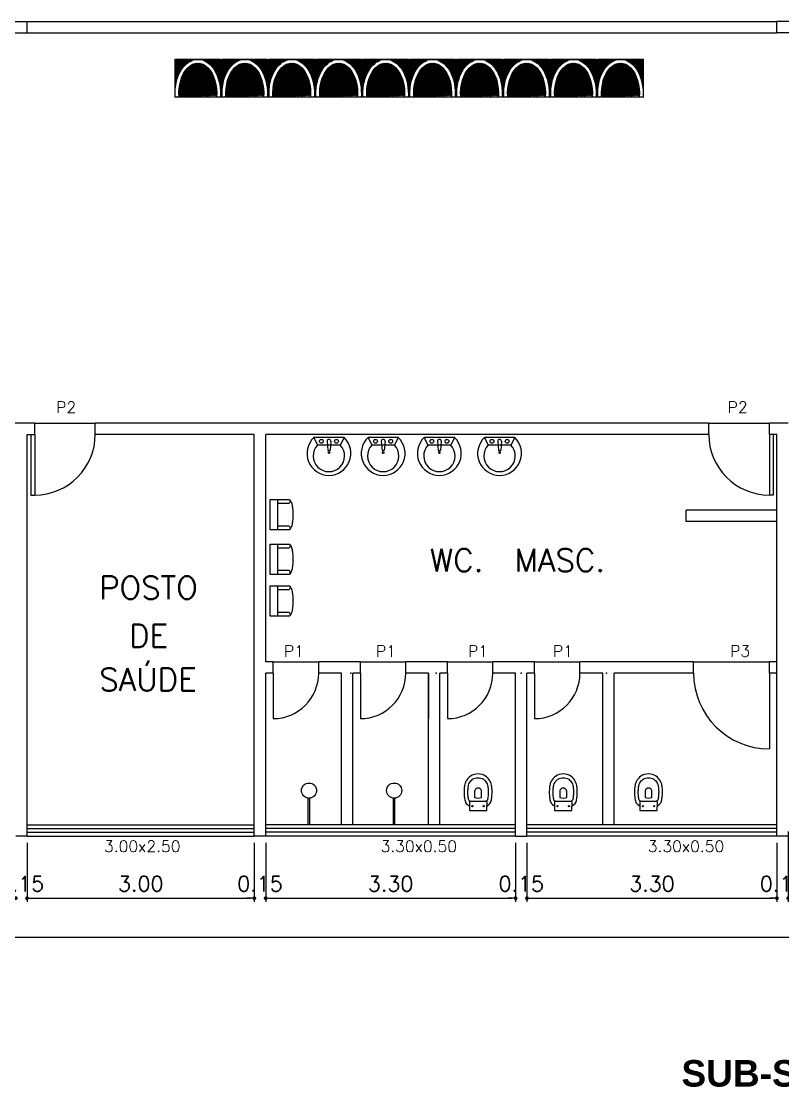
# Model space of a CAD drawing. Extents: x -151 to -2, y -18 to 162.
# Drawn here: x -106.09 to -96.04, y 94.9 to 109.04 of the extents above; entities that cross this region are included whole.
import ezdxf

# ---------------------------------------------------------------- set-up
doc = ezdxf.new("R2010")
doc.units = 0
doc.header["$MEASUREMENT"] = 0
doc.layers.get('0').update_dxf_attribs({"linetype": 'CONTINUOUS'})
doc.layers.get('DEFPOINTS').update_dxf_attribs({"linetype": 'CONTINUOUS'})
for name, color, linetype in [('ACESSÓRIO', 2, 'CONTINUOUS'), ('ALVENARIA', 7, 'CONTINUOUS'), ('ALVENARIA1', 44, 'CONTINUOUS'), ('COTA', 1, 'CONTINUOUS'), ('HATCH', 30, 'CONTINUOUS'), ('JAPOR', 142, 'CONTINUOUS'), ('TEXTO2', 40, 'CONTINUOUS'), ('TEXTO4', 4, 'CONTINUOUS'), ('TEXTO5', 5, 'CONTINUOUS')]:
    doc.layers.add(name, color=color, linetype=linetype)
doc.styles.add('SANSSERIFBOLD', font='sasb____.pfb')
doc.styles.add('SIMPLEX', font='SIMPLEX.SHX')
doc.styles.get("Standard").update_dxf_attribs({"font": 'TXT.shx', "height": 0.2})
doc.dimstyles.new('DIM100', dxfattribs={"dimtxt": 0.18, "dimasz": 0.05, "dimexe": 0.05, "dimexo": 0.09, "dimgap": 0.09, "dimtad": 1, "dimzin": 0, "dimdsep": 46, "dimtxsty": 'Standard', "dimblk": 'DOT', "dimblk1": 'DOT', "dimblk2": 'DOT', "dimsah": 1, "dimcen": 0.09, "dimadec": 0, "dimazin": 0, "dimtfac": 1, "dimtix": 1, "dimtofl": 0, "dimtmove": 2, "dimatfit": 3, "dimldrblk": 'DOT', "dimfxl": 1, "dimtolj": 1, "dimtzin": 0, "dimarcsym": 0})

# ---------------------------------------------------------------- blocks, each defined once
blk = doc.blocks.new('MIC2')
at = {"layer": 'ACESSÓRIO'}
for p, q in [((-0.2, 0.25), (-0.2, 0)), ((-0.15, 0.25), (-0.15, 0.1)), ((0.15, 0.1), (0.15, 0.25)), ((0.2, 0), (0.2, 0.25)), ((-0.2, 0.1), (0.2, 0.1)), ((-0.2, 0), (0.2, 0))]:
    blk.add_line(p, q, dxfattribs=at)
blk.add_lwpolyline([(0.2, 0.25, 0.26275), (0.192, 0.264, 0.074651), (0.141, 0.285, 0.035463), (0.082, 0.296, 0.025802), (0, 0.3, 0.025802), (-0.082, 0.296, 0.035463), (-0.141, 0.285, 0.074651), (-0.192, 0.264, 0.26275), (-0.2, 0.25, 0.26275)], format="xyb", dxfattribs=at)
for centre in [(-0.175, 0.237), (0.175, 0.237)]:
    blk.add_arc(centre, 0.0283, 28.0725, 151.9275, dxfattribs=at)
blk = doc.blocks.new('LAVAT01')
at = {"layer": 'ACESSÓRIO'}
for p, q in [((-0.025, 0.05), (-0.015, 0.17)), ((0.015, 0.17), (-0.015, 0.17)), ((0.025, 0.05), (0.015, 0.17)), ((-0.2, 0), (-0.15, 0.1)), ((-0.2, 0), (0.2, 0)), ((-0.15, 0.1), (0.15, 0.1)), ((0.2, 0), (0.15, 0.1))]:
    blk.add_line(p, q, dxfattribs=at)
for centre, radius in [((0, 0.2), 0.01), ((-0.1, 0.05), 0.025), ((0.1, 0.05), 0.025)]:
    blk.add_circle(centre, radius, dxfattribs=at)
for centre, radius, start, end in [((0, 0.21), 0.29, 313.6028, 226.3972), ((0, 0.243), 0.207, 316.3972, 223.6028), ((0, 0.05), 0.025, 180, 0)]:
    blk.add_arc(centre, radius, start, end, dxfattribs=at)
blk = doc.blocks.new('VASO4')
at = {"layer": 'ACESSÓRIO', "linetype": 'Continuous'}
blk.add_line((0.008, 0.129), (0.008, -0.101), dxfattribs=at)
at = {"layer": 'ACESSÓRIO'}
for points in [[(0.008, -0.101), (0.062, -0.101, -0.230445), (0.076, -0.11, 0.23338), (0.136, -0.159, 0.01224), (0.166, -0.164, 0.012146), (0.196, -0.168, 0.027041), (0.266, -0.171, 0.02486), (0.326, -0.166, 0.024258), (0.356, -0.161, 0.054364), (0.396, -0.145, 0.124881), (0.462, -0.086, 0.148509), (0.492, 0.014, 0.148509), (0.462, 0.114, 0.124881), (0.396, 0.173, 0.054364), (0.356, 0.188, 0.024258), (0.326, 0.194, 0.02486), (0.266, 0.198, 0.027041), (0.196, 0.196, 0.012146), (0.166, 0.192, 0.01224), (0.136, 0.186, 0.23338), (0.076, 0.138, -0.230445), (0.062, 0.129), (0.008, 0.129)], [(0.131, 0.116, -0.294455), (0.146, 0.137, -0.039934), (0.174, 0.142, -0.011944), (0.201, 0.146, -0.026776), (0.265, 0.148, -0.024689), (0.319, 0.144, -0.023307), (0.344, 0.14, -0.058725), (0.376, 0.127, -0.118027), (0.421, 0.086, -0.148338), (0.442, 0.014, -0.148338), (0.421, -0.058, -0.118027), (0.376, -0.099, -0.058725), (0.344, -0.112, -0.023307), (0.319, -0.117, -0.024689), (0.265, -0.121, -0.026776), (0.201, -0.118, -0.011944), (0.174, -0.115, -0.039934), (0.146, -0.109, -0.294455), (0.131, -0.089)]]:
    blk.add_lwpolyline(points, format="xyb", dxfattribs=at)
for points in [[(0.124, 0.129), (0.062, 0.129)], [(0.131, 0.119), (0.131, 0.117), (0.131, 0.014), (0.131, -0.09), (0.131, -0.092)], [(0.124, -0.101), (0.062, -0.101)]]:
    blk.add_lwpolyline(points, dxfattribs=at)
blk.add_lwpolyline([(0.296, 0.04, 0.226513), (0.261, 0.059), (0.182, 0.059, 0.186813), (0.182, -0.032), (0.261, -0.032, 0.226513), (0.296, -0.012, 0.326923)], format="xyb", close=True, dxfattribs=at)
for centre in [(0.066, 0.089), (0.066, -0.061)]:
    blk.add_circle(centre, 0.0075, dxfattribs=at)
for centre, start, end in [((0.123, 0.121), 351.7463, 83.809), ((0.123, -0.093), 276.191, 8.2537)]:
    blk.add_arc(centre, 0.00842, start, end, dxfattribs=at)
blk = doc.blocks.new('CHU2')
at = {"layer": 'ACESSÓRIO'}
for p, q in [((0, 0), (0, -0.35)), ((0.02, 0), (0.02, -0.35))]:
    blk.add_line(p, q, dxfattribs=at)
blk.add_circle((0.01, -0.45), 0.1, dxfattribs=at)
blk = doc.blocks.new('DOT')
at = {"layer": 'ALVENARIA', "color": 0, "linetype": 'ByBlock'}
blk.add_line((-0.5, 0), (-1, 0), dxfattribs=at)
at = {"layer": 'ALVENARIA', "color": 0, "linetype": 'ByBlock', "const_width": 0.5}
blk.add_lwpolyline([(-0.25, 0, 1), (0.25, 0, 1)], format="xyb", close=True, dxfattribs=at)
blk = doc.blocks.new('*D225')
at = {"color": 0, "linetype": 'ByBlock'}
for p, q in [((-107.033, 66.822), (-107.033, 66.043)), ((-107.233, 66.093), (-107.283, 66.093)), ((-106.983, 66.093), (-106.933, 66.093))]:
    blk.add_line(p, q, dxfattribs=at)
at = {"layer": 'DEFPOINTS', "color": 0, "linetype": 'ByBlock'}
for p in [(-107.183, 66.912), (-107.033, 66.912), (-107.033, 66.093)]:
    blk.add_point(p, dxfattribs=at)
at = {"color": 0, "linetype": 'ByBlock', "xscale": 0.05, "yscale": 0.05, "zscale": 0.05}
blk.add_blockref('DOT', (-107.183, 66.093), dxfattribs=at)
at = {"color": 0, "linetype": 'ByBlock', "xscale": 0.05, "yscale": 0.05, "zscale": 0.05, "rotation": 180}
blk.add_blockref('DOT', (-107.033, 66.093), dxfattribs=at)
at = {"color": 0, "linetype": 'ByBlock', "insert": (-107.108, 66.283), "char_height": 0.2, "attachment_point": 5}
blk.add_mtext('\\A1;0.15', dxfattribs=at)
blk = doc.blocks.new('*D226')
at = {"color": 0, "linetype": 'ByBlock'}
for p, q in [((-104.033, 66.822), (-104.033, 66.043)), ((-106.983, 66.093), (-104.083, 66.093))]:
    blk.add_line(p, q, dxfattribs=at)
at = {"layer": 'DEFPOINTS', "color": 0, "linetype": 'ByBlock'}
for p in [(-107.033, 66.912), (-104.033, 66.912), (-104.033, 66.093)]:
    blk.add_point(p, dxfattribs=at)
at = {"color": 0, "linetype": 'ByBlock', "xscale": 0.05, "yscale": 0.05, "zscale": 0.05, "rotation": 180}
blk.add_blockref('DOT', (-107.033, 66.093), dxfattribs=at)
at = {"color": 0, "linetype": 'ByBlock', "xscale": 0.05, "yscale": 0.05, "zscale": 0.05}
blk.add_blockref('DOT', (-104.033, 66.093), dxfattribs=at)
at = {"color": 0, "linetype": 'ByBlock', "insert": (-105.533, 66.283), "char_height": 0.2, "attachment_point": 5}
blk.add_mtext('\\A1;3.00', dxfattribs=at)
blk = doc.blocks.new('*D227')
at = {"color": 0, "linetype": 'ByBlock'}
for p, q in [((-103.883, 66.822), (-103.883, 66.043)), ((-104.083, 66.093), (-104.133, 66.093)), ((-103.833, 66.093), (-103.783, 66.093))]:
    blk.add_line(p, q, dxfattribs=at)
at = {"layer": 'DEFPOINTS', "color": 0, "linetype": 'ByBlock'}
for p in [(-104.033, 66.912), (-103.883, 66.912), (-103.883, 66.093)]:
    blk.add_point(p, dxfattribs=at)
at = {"color": 0, "linetype": 'ByBlock', "xscale": 0.05, "yscale": 0.05, "zscale": 0.05}
blk.add_blockref('DOT', (-104.033, 66.093), dxfattribs=at)
at = {"color": 0, "linetype": 'ByBlock', "xscale": 0.05, "yscale": 0.05, "zscale": 0.05, "rotation": 180}
blk.add_blockref('DOT', (-103.883, 66.093), dxfattribs=at)
at = {"color": 0, "linetype": 'ByBlock', "insert": (-103.958, 66.283), "char_height": 0.2, "attachment_point": 5}
blk.add_mtext('\\A1;0.15', dxfattribs=at)
blk = doc.blocks.new('*D228')
at = {"color": 0, "linetype": 'ByBlock'}
for p, q in [((-100.583, 66.822), (-100.583, 66.043)), ((-103.833, 66.093), (-100.633, 66.093))]:
    blk.add_line(p, q, dxfattribs=at)
at = {"layer": 'DEFPOINTS', "color": 0, "linetype": 'ByBlock'}
for p in [(-103.883, 66.912), (-100.583, 66.912), (-100.583, 66.093)]:
    blk.add_point(p, dxfattribs=at)
at = {"color": 0, "linetype": 'ByBlock', "xscale": 0.05, "yscale": 0.05, "zscale": 0.05, "rotation": 180}
blk.add_blockref('DOT', (-103.883, 66.093), dxfattribs=at)
at = {"color": 0, "linetype": 'ByBlock', "xscale": 0.05, "yscale": 0.05, "zscale": 0.05}
blk.add_blockref('DOT', (-100.583, 66.093), dxfattribs=at)
at = {"color": 0, "linetype": 'ByBlock', "insert": (-102.233, 66.283), "char_height": 0.2, "attachment_point": 5}
blk.add_mtext('\\A1;3.30', dxfattribs=at)
blk = doc.blocks.new('*D229')
at = {"color": 0, "linetype": 'ByBlock'}
for p, q in [((-100.433, 66.822), (-100.433, 66.043)), ((-100.633, 66.093), (-100.683, 66.093)), ((-100.383, 66.093), (-100.333, 66.093))]:
    blk.add_line(p, q, dxfattribs=at)
at = {"layer": 'DEFPOINTS', "color": 0, "linetype": 'ByBlock'}
for p in [(-100.583, 66.912), (-100.433, 66.912), (-100.433, 66.093)]:
    blk.add_point(p, dxfattribs=at)
at = {"color": 0, "linetype": 'ByBlock', "xscale": 0.05, "yscale": 0.05, "zscale": 0.05}
blk.add_blockref('DOT', (-100.583, 66.093), dxfattribs=at)
at = {"color": 0, "linetype": 'ByBlock', "xscale": 0.05, "yscale": 0.05, "zscale": 0.05, "rotation": 180}
blk.add_blockref('DOT', (-100.433, 66.093), dxfattribs=at)
at = {"color": 0, "linetype": 'ByBlock', "insert": (-100.508, 66.283), "char_height": 0.2, "attachment_point": 5}
blk.add_mtext('\\A1;0.15', dxfattribs=at)
blk = doc.blocks.new('*D230')
at = {"color": 0, "linetype": 'ByBlock'}
for p, q in [((-97.133, 66.822), (-97.133, 66.043)), ((-100.383, 66.093), (-97.183, 66.093))]:
    blk.add_line(p, q, dxfattribs=at)
at = {"layer": 'DEFPOINTS', "color": 0, "linetype": 'ByBlock'}
for p in [(-100.433, 66.912), (-97.133, 66.912), (-97.133, 66.093)]:
    blk.add_point(p, dxfattribs=at)
at = {"color": 0, "linetype": 'ByBlock', "xscale": 0.05, "yscale": 0.05, "zscale": 0.05, "rotation": 180}
blk.add_blockref('DOT', (-100.433, 66.093), dxfattribs=at)
at = {"color": 0, "linetype": 'ByBlock', "xscale": 0.05, "yscale": 0.05, "zscale": 0.05}
blk.add_blockref('DOT', (-97.133, 66.093), dxfattribs=at)
at = {"color": 0, "linetype": 'ByBlock', "insert": (-98.783, 66.283), "char_height": 0.2, "attachment_point": 5}
blk.add_mtext('\\A1;3.30', dxfattribs=at)
blk = doc.blocks.new('*D231')
at = {"color": 0, "linetype": 'ByBlock'}
for p, q in [((-96.983, 66.972), (-96.983, 66.043)), ((-97.183, 66.093), (-97.233, 66.093)), ((-96.933, 66.093), (-96.883, 66.093))]:
    blk.add_line(p, q, dxfattribs=at)
at = {"layer": 'DEFPOINTS', "color": 0, "linetype": 'ByBlock'}
for p in [(-96.983, 67.062), (-97.133, 66.912), (-96.983, 66.093)]:
    blk.add_point(p, dxfattribs=at)
at = {"color": 0, "linetype": 'ByBlock', "xscale": 0.05, "yscale": 0.05, "zscale": 0.05}
blk.add_blockref('DOT', (-97.133, 66.093), dxfattribs=at)
at = {"color": 0, "linetype": 'ByBlock', "xscale": 0.05, "yscale": 0.05, "zscale": 0.05, "rotation": 180}
blk.add_blockref('DOT', (-96.983, 66.093), dxfattribs=at)
at = {"color": 0, "linetype": 'ByBlock', "insert": (-97.058, 66.283), "char_height": 0.2, "attachment_point": 5}
blk.add_mtext('\\A1;0.15', dxfattribs=at)
blk = doc.blocks.new('*D234')
at = {"color": 0, "linetype": 'ByBlock'}
for p, q in [((-148.728, 66.822), (-148.728, 65.522)), ((-90.733, 65.572), (-148.678, 65.572))]:
    blk.add_line(p, q, dxfattribs=at)
at = {"layer": 'DEFPOINTS', "color": 0, "linetype": 'ByBlock'}
for p in [(-148.728, 66.912), (-90.683, 66.912), (-148.728, 65.572)]:
    blk.add_point(p, dxfattribs=at)
at = {"color": 0, "linetype": 'ByBlock', "xscale": 0.05, "yscale": 0.05, "zscale": 0.05, "rotation": 180}
blk.add_blockref('DOT', (-148.728, 65.572), dxfattribs=at)
at = {"color": 0, "linetype": 'ByBlock', "xscale": 0.05, "yscale": 0.05, "zscale": 0.05}
blk.add_blockref('DOT', (-90.683, 65.572), dxfattribs=at)
at = {"color": 0, "linetype": 'ByBlock', "insert": (-119.705, 65.762), "char_height": 0.2, "attachment_point": 5}
blk.add_mtext('\\A1;58.05', dxfattribs=at)

msp = doc.modelspace()

# ---------------------------------------------------------------- hatches: boundary and pattern name
at = {"layer": 'HATCH'}
h = msp.add_hatch(dxfattribs=at)
h.set_pattern_fill('ANSI31', color=256, scale=0.1, angle=-90, style=0)
h.set_pattern_definition([(225, (-27.721375, -28.059122), (-0.0088388348, 0.0088388348), [])])
edge = h.paths.add_edge_path()
edge.add_ellipse((-103.758, 108.089), major_axis=(0, -0.4), ratio=0.625, start_angle=82.8192, end_angle=277.1808)
edge.add_spline(control_points=[(-104.056, 108.039), (-104.061, 108.11), (-104.056, 108.182), (-104.015, 108.346), (-103.968, 108.432), (-103.85, 108.527), (-103.784, 108.547), (-103.657, 108.524), (-103.6, 108.483), (-103.514, 108.367), (-103.484, 108.292), (-103.459, 108.155), (-103.456, 108.097), (-103.46, 108.039)], knot_values=[1.454628, 1.454628, 1.454628, 1.454628, 1.949187, 1.949187, 2.672019, 2.672019, 3.256663, 3.256663, 3.841306, 3.841306, 4.42595, 4.42595, 4.828558, 4.828558, 4.828558, 4.828558], degree=3, periodic=0)
edge.add_line((-103.46, 108.039), (-103.458, 108.039))
edge.add_line((-103.458, 108.039), (-103.458, 108.539))
edge.add_line((-103.458, 108.539), (-104.058, 108.539))
edge.add_line((-104.058, 108.539), (-104.058, 108.039))
edge.add_line((-104.058, 108.039), (-104.056, 108.039))
h = msp.add_hatch(dxfattribs=at)
h.set_pattern_fill('ANSI31', color=256, scale=0.1, angle=-90, style=0)
h.set_pattern_definition([(225, (-27.101375, -28.059122), (-0.0088388348, 0.0088388348), [])])
edge = h.paths.add_edge_path()
edge.add_ellipse((-103.138, 108.089), major_axis=(0, -0.4), ratio=0.625, start_angle=82.8192, end_angle=277.1808)
edge.add_spline(control_points=[(-103.436, 108.039), (-103.441, 108.11), (-103.436, 108.182), (-103.395, 108.346), (-103.348, 108.432), (-103.23, 108.527), (-103.164, 108.547), (-103.037, 108.524), (-102.98, 108.483), (-102.894, 108.367), (-102.864, 108.292), (-102.839, 108.155), (-102.836, 108.097), (-102.84, 108.039)], knot_values=[1.454628, 1.454628, 1.454628, 1.454628, 1.949187, 1.949187, 2.672019, 2.672019, 3.256663, 3.256663, 3.841306, 3.841306, 4.42595, 4.42595, 4.828558, 4.828558, 4.828558, 4.828558], degree=3, periodic=0)
edge.add_line((-102.84, 108.039), (-102.838, 108.039))
edge.add_line((-102.838, 108.039), (-102.838, 108.539))
edge.add_line((-102.838, 108.539), (-103.438, 108.539))
edge.add_line((-103.438, 108.539), (-103.438, 108.039))
edge.add_line((-103.438, 108.039), (-103.436, 108.039))
h = msp.add_hatch(dxfattribs=at)
h.set_pattern_fill('ANSI31', color=256, scale=0.1, angle=-90, style=0)
h.set_pattern_definition([(225, (-26.481375, -28.059122), (-0.0088388348, 0.0088388348), [])])
edge = h.paths.add_edge_path()
edge.add_ellipse((-102.518, 108.089), major_axis=(0, -0.4), ratio=0.625, start_angle=82.8192, end_angle=277.1808)
edge.add_spline(control_points=[(-102.816, 108.039), (-102.821, 108.11), (-102.816, 108.182), (-102.775, 108.346), (-102.728, 108.432), (-102.61, 108.527), (-102.544, 108.547), (-102.417, 108.524), (-102.36, 108.483), (-102.274, 108.367), (-102.244, 108.292), (-102.219, 108.155), (-102.216, 108.097), (-102.22, 108.039)], knot_values=[1.454628, 1.454628, 1.454628, 1.454628, 1.949187, 1.949187, 2.672019, 2.672019, 3.256663, 3.256663, 3.841306, 3.841306, 4.42595, 4.42595, 4.828558, 4.828558, 4.828558, 4.828558], degree=3, periodic=0)
edge.add_line((-102.22, 108.039), (-102.218, 108.039))
edge.add_line((-102.218, 108.039), (-102.218, 108.539))
edge.add_line((-102.218, 108.539), (-102.818, 108.539))
edge.add_line((-102.818, 108.539), (-102.818, 108.039))
edge.add_line((-102.818, 108.039), (-102.816, 108.039))
h = msp.add_hatch(dxfattribs=at)
h.set_pattern_fill('ANSI31', color=256, scale=0.1, angle=-90, style=0)
h.set_pattern_definition([(225, (-25.861375, -28.059122), (-0.0088388348, 0.0088388348), [])])
edge = h.paths.add_edge_path()
edge.add_ellipse((-101.898, 108.089), major_axis=(0, -0.4), ratio=0.625, start_angle=82.8192, end_angle=277.1808)
edge.add_spline(control_points=[(-102.196, 108.039), (-102.201, 108.11), (-102.196, 108.182), (-102.155, 108.346), (-102.108, 108.432), (-101.99, 108.527), (-101.924, 108.547), (-101.797, 108.524), (-101.74, 108.483), (-101.654, 108.367), (-101.624, 108.292), (-101.599, 108.155), (-101.596, 108.097), (-101.6, 108.039)], knot_values=[1.454628, 1.454628, 1.454628, 1.454628, 1.949187, 1.949187, 2.672019, 2.672019, 3.256663, 3.256663, 3.841306, 3.841306, 4.42595, 4.42595, 4.828558, 4.828558, 4.828558, 4.828558], degree=3, periodic=0)
edge.add_line((-101.6, 108.039), (-101.598, 108.039))
edge.add_line((-101.598, 108.039), (-101.598, 108.539))
edge.add_line((-101.598, 108.539), (-102.198, 108.539))
edge.add_line((-102.198, 108.539), (-102.198, 108.039))
edge.add_line((-102.198, 108.039), (-102.196, 108.039))
h = msp.add_hatch(dxfattribs=at)
h.set_pattern_fill('ANSI31', color=256, scale=0.1, angle=-90, style=0)
h.set_pattern_definition([(225, (-25.241375, -28.059122), (-0.0088388348, 0.0088388348), [])])
edge = h.paths.add_edge_path()
edge.add_ellipse((-101.278, 108.089), major_axis=(0, -0.4), ratio=0.625, start_angle=82.8192, end_angle=277.1808)
edge.add_spline(control_points=[(-101.576, 108.039), (-101.581, 108.11), (-101.576, 108.182), (-101.535, 108.346), (-101.488, 108.432), (-101.37, 108.527), (-101.304, 108.547), (-101.177, 108.524), (-101.12, 108.483), (-101.034, 108.367), (-101.004, 108.292), (-100.979, 108.155), (-100.976, 108.097), (-100.98, 108.039)], knot_values=[1.454628, 1.454628, 1.454628, 1.454628, 1.949187, 1.949187, 2.672019, 2.672019, 3.256663, 3.256663, 3.841306, 3.841306, 4.42595, 4.42595, 4.828558, 4.828558, 4.828558, 4.828558], degree=3, periodic=0)
edge.add_line((-100.98, 108.039), (-100.978, 108.039))
edge.add_line((-100.978, 108.039), (-100.978, 108.539))
edge.add_line((-100.978, 108.539), (-101.578, 108.539))
edge.add_line((-101.578, 108.539), (-101.578, 108.039))
edge.add_line((-101.578, 108.039), (-101.576, 108.039))
h = msp.add_hatch(dxfattribs=at)
h.set_pattern_fill('ANSI31', color=256, scale=0.1, angle=-90, style=0)
h.set_pattern_definition([(225, (-24.621375, -28.059122), (-0.0088388348, 0.0088388348), [])])
edge = h.paths.add_edge_path()
edge.add_ellipse((-100.658, 108.089), major_axis=(0, -0.4), ratio=0.625, start_angle=82.8192, end_angle=277.1808)
edge.add_spline(control_points=[(-100.956, 108.039), (-100.961, 108.11), (-100.956, 108.182), (-100.915, 108.346), (-100.868, 108.432), (-100.75, 108.527), (-100.684, 108.547), (-100.557, 108.524), (-100.5, 108.483), (-100.414, 108.367), (-100.384, 108.292), (-100.359, 108.155), (-100.356, 108.097), (-100.36, 108.039)], knot_values=[1.454628, 1.454628, 1.454628, 1.454628, 1.949187, 1.949187, 2.672019, 2.672019, 3.256663, 3.256663, 3.841306, 3.841306, 4.42595, 4.42595, 4.828558, 4.828558, 4.828558, 4.828558], degree=3, periodic=0)
edge.add_line((-100.36, 108.039), (-100.358, 108.039))
edge.add_line((-100.358, 108.039), (-100.358, 108.539))
edge.add_line((-100.358, 108.539), (-100.958, 108.539))
edge.add_line((-100.958, 108.539), (-100.958, 108.039))
edge.add_line((-100.958, 108.039), (-100.956, 108.039))
h = msp.add_hatch(dxfattribs=at)
h.set_pattern_fill('ANSI31', color=256, scale=0.1, angle=-90, style=0)
h.set_pattern_definition([(225, (-24.001375, -28.059122), (-0.0088388348, 0.0088388348), [])])
edge = h.paths.add_edge_path()
edge.add_ellipse((-100.038, 108.089), major_axis=(0, -0.4), ratio=0.625, start_angle=82.8192, end_angle=277.1808)
edge.add_spline(control_points=[(-100.336, 108.039), (-100.341, 108.11), (-100.336, 108.182), (-100.295, 108.346), (-100.248, 108.432), (-100.13, 108.527), (-100.064, 108.547), (-99.937, 108.524), (-99.88, 108.483), (-99.794, 108.367), (-99.764, 108.292), (-99.739, 108.155), (-99.736, 108.097), (-99.74, 108.039)], knot_values=[1.454628, 1.454628, 1.454628, 1.454628, 1.949187, 1.949187, 2.672019, 2.672019, 3.256663, 3.256663, 3.841306, 3.841306, 4.42595, 4.42595, 4.828558, 4.828558, 4.828558, 4.828558], degree=3, periodic=0)
edge.add_line((-99.74, 108.039), (-99.738, 108.039))
edge.add_line((-99.738, 108.039), (-99.738, 108.539))
edge.add_line((-99.738, 108.539), (-100.338, 108.539))
edge.add_line((-100.338, 108.539), (-100.338, 108.039))
edge.add_line((-100.338, 108.039), (-100.336, 108.039))
h = msp.add_hatch(dxfattribs=at)
h.set_pattern_fill('ANSI31', color=256, scale=0.1, angle=-90, style=0)
h.set_pattern_definition([(225, (-23.381375, -28.059122), (-0.0088388348, 0.0088388348), [])])
edge = h.paths.add_edge_path()
edge.add_ellipse((-99.418, 108.089), major_axis=(0, -0.4), ratio=0.625, start_angle=82.8192, end_angle=277.1808)
edge.add_spline(control_points=[(-99.716, 108.039), (-99.721, 108.11), (-99.716, 108.182), (-99.675, 108.346), (-99.628, 108.432), (-99.51, 108.527), (-99.444, 108.547), (-99.317, 108.524), (-99.26, 108.483), (-99.174, 108.367), (-99.144, 108.292), (-99.119, 108.155), (-99.116, 108.097), (-99.12, 108.039)], knot_values=[1.454628, 1.454628, 1.454628, 1.454628, 1.949187, 1.949187, 2.672019, 2.672019, 3.256663, 3.256663, 3.841306, 3.841306, 4.42595, 4.42595, 4.828558, 4.828558, 4.828558, 4.828558], degree=3, periodic=0)
edge.add_line((-99.12, 108.039), (-99.118, 108.039))
edge.add_line((-99.118, 108.039), (-99.118, 108.539))
edge.add_line((-99.118, 108.539), (-99.718, 108.539))
edge.add_line((-99.718, 108.539), (-99.718, 108.039))
edge.add_line((-99.718, 108.039), (-99.716, 108.039))
h = msp.add_hatch(dxfattribs=at)
h.set_pattern_fill('ANSI31', color=256, scale=0.1, angle=-90, style=0)
h.set_pattern_definition([(225, (-22.761375, -28.059122), (-0.0088388348, 0.0088388348), [])])
edge = h.paths.add_edge_path()
edge.add_ellipse((-98.798, 108.089), major_axis=(0, -0.4), ratio=0.625, start_angle=82.8192, end_angle=277.1808)
edge.add_spline(control_points=[(-99.096, 108.039), (-99.101, 108.11), (-99.096, 108.182), (-99.055, 108.346), (-99.008, 108.432), (-98.89, 108.527), (-98.824, 108.547), (-98.697, 108.524), (-98.64, 108.483), (-98.554, 108.367), (-98.524, 108.292), (-98.499, 108.155), (-98.496, 108.097), (-98.5, 108.039)], knot_values=[1.454628, 1.454628, 1.454628, 1.454628, 1.949187, 1.949187, 2.672019, 2.672019, 3.256663, 3.256663, 3.841306, 3.841306, 4.42595, 4.42595, 4.828558, 4.828558, 4.828558, 4.828558], degree=3, periodic=0)
edge.add_line((-98.5, 108.039), (-98.498, 108.039))
edge.add_line((-98.498, 108.039), (-98.498, 108.539))
edge.add_line((-98.498, 108.539), (-99.098, 108.539))
edge.add_line((-99.098, 108.539), (-99.098, 108.039))
edge.add_line((-99.098, 108.039), (-99.096, 108.039))
h = msp.add_hatch(dxfattribs=at)
h.set_pattern_fill('ANSI31', color=256, scale=0.1, angle=-90, style=0)
h.set_pattern_definition([(225, (-22.141375, -28.059122), (-0.0088388348, 0.0088388348), [])])
edge = h.paths.add_edge_path()
edge.add_ellipse((-98.178, 108.089), major_axis=(0, -0.4), ratio=0.625, start_angle=82.8192, end_angle=277.1808)
edge.add_spline(control_points=[(-98.476, 108.039), (-98.481, 108.11), (-98.476, 108.182), (-98.435, 108.346), (-98.388, 108.432), (-98.27, 108.527), (-98.204, 108.547), (-98.077, 108.524), (-98.02, 108.483), (-97.934, 108.367), (-97.904, 108.292), (-97.879, 108.155), (-97.876, 108.097), (-97.88, 108.039)], knot_values=[1.454628, 1.454628, 1.454628, 1.454628, 1.949187, 1.949187, 2.672019, 2.672019, 3.256663, 3.256663, 3.841306, 3.841306, 4.42595, 4.42595, 4.828558, 4.828558, 4.828558, 4.828558], degree=3, periodic=0)
edge.add_line((-97.88, 108.039), (-97.878, 108.039))
edge.add_line((-97.878, 108.039), (-97.878, 108.539))
edge.add_line((-97.878, 108.539), (-98.478, 108.539))
edge.add_line((-98.478, 108.539), (-98.478, 108.039))
edge.add_line((-98.478, 108.039), (-98.476, 108.039))

# ---------------------------------------------------------------- linework, layer by layer
at = {"layer": 'ACESSÓRIO'}
for points in [[(-103.458, 108.539), (-103.458, 108.039), (-104.058, 108.039), (-104.058, 108.539)], [(-102.838, 108.539), (-102.838, 108.039), (-103.438, 108.039), (-103.438, 108.539)], [(-102.218, 108.539), (-102.218, 108.039), (-102.818, 108.039), (-102.818, 108.539)], [(-101.598, 108.539), (-101.598, 108.039), (-102.198, 108.039), (-102.198, 108.539)], [(-100.978, 108.539), (-100.978, 108.039), (-101.578, 108.039), (-101.578, 108.539)], [(-100.358, 108.539), (-100.358, 108.039), (-100.958, 108.039), (-100.958, 108.539)], [(-99.738, 108.539), (-99.738, 108.039), (-100.338, 108.039), (-100.338, 108.539)], [(-99.118, 108.539), (-99.118, 108.039), (-99.718, 108.039), (-99.718, 108.539)], [(-98.498, 108.539), (-98.498, 108.039), (-99.098, 108.039), (-99.098, 108.539)], [(-97.878, 108.539), (-97.878, 108.039), (-98.478, 108.039), (-98.478, 108.539)]]:
    msp.add_lwpolyline(points, close=True, dxfattribs=at)
at = {"layer": 'ACESSÓRIO', "extrusion": (0, 0, -1)}
for centre in [(-103.758, 108.089), (-103.138, 108.089), (-102.518, 108.089), (-101.898, 108.089), (-101.278, 108.089), (-100.658, 108.089), (-100.038, 108.089), (-99.418, 108.089), (-98.798, 108.089), (-98.178, 108.089)]:
    msp.add_ellipse(centre, major_axis=(0, -0.4), ratio=0.625, start_param=1.445468, end_param=4.837717, dxfattribs=at)
at = {"layer": 'ACESSÓRIO'}
for points in [[(-104.056, 108.035), (-104.062, 108.107), (-104.056, 108.181), (-104.015, 108.346), (-103.968, 108.432), (-103.85, 108.527), (-103.784, 108.547), (-103.657, 108.524), (-103.6, 108.483), (-103.514, 108.367), (-103.484, 108.292), (-103.459, 108.154), (-103.456, 108.094), (-103.46, 108.035)], [(-103.436, 108.035), (-103.442, 108.107), (-103.436, 108.181), (-103.395, 108.346), (-103.348, 108.432), (-103.23, 108.527), (-103.164, 108.547), (-103.037, 108.524), (-102.98, 108.483), (-102.894, 108.367), (-102.864, 108.292), (-102.839, 108.154), (-102.836, 108.094), (-102.84, 108.035)], [(-102.816, 108.035), (-102.822, 108.107), (-102.816, 108.181), (-102.775, 108.346), (-102.728, 108.432), (-102.61, 108.527), (-102.544, 108.547), (-102.417, 108.524), (-102.36, 108.483), (-102.274, 108.367), (-102.244, 108.292), (-102.219, 108.154), (-102.216, 108.094), (-102.22, 108.035)], [(-102.196, 108.035), (-102.202, 108.107), (-102.196, 108.181), (-102.155, 108.346), (-102.108, 108.432), (-101.99, 108.527), (-101.924, 108.547), (-101.797, 108.524), (-101.74, 108.483), (-101.654, 108.367), (-101.624, 108.292), (-101.599, 108.154), (-101.596, 108.094), (-101.6, 108.035)], [(-101.576, 108.035), (-101.582, 108.107), (-101.576, 108.181), (-101.535, 108.346), (-101.488, 108.432), (-101.37, 108.527), (-101.304, 108.547), (-101.177, 108.524), (-101.12, 108.483), (-101.034, 108.367), (-101.004, 108.292), (-100.979, 108.154), (-100.976, 108.094), (-100.98, 108.035)], [(-100.956, 108.035), (-100.962, 108.107), (-100.956, 108.181), (-100.915, 108.346), (-100.868, 108.432), (-100.75, 108.527), (-100.684, 108.547), (-100.557, 108.524), (-100.5, 108.483), (-100.414, 108.367), (-100.384, 108.292), (-100.359, 108.154), (-100.356, 108.094), (-100.36, 108.035)], [(-100.336, 108.035), (-100.342, 108.107), (-100.336, 108.181), (-100.295, 108.346), (-100.248, 108.432), (-100.13, 108.527), (-100.064, 108.547), (-99.937, 108.524), (-99.88, 108.483), (-99.794, 108.367), (-99.764, 108.292), (-99.739, 108.154), (-99.736, 108.094), (-99.74, 108.035)], [(-99.716, 108.035), (-99.722, 108.107), (-99.716, 108.181), (-99.675, 108.346), (-99.628, 108.432), (-99.51, 108.527), (-99.444, 108.547), (-99.317, 108.524), (-99.26, 108.483), (-99.174, 108.367), (-99.144, 108.292), (-99.119, 108.154), (-99.116, 108.094), (-99.12, 108.035)], [(-99.096, 108.035), (-99.102, 108.107), (-99.096, 108.181), (-99.055, 108.346), (-99.008, 108.432), (-98.89, 108.527), (-98.824, 108.547), (-98.697, 108.524), (-98.64, 108.483), (-98.554, 108.367), (-98.524, 108.292), (-98.499, 108.154), (-98.496, 108.094), (-98.5, 108.035)], [(-98.476, 108.035), (-98.482, 108.107), (-98.476, 108.181), (-98.435, 108.346), (-98.388, 108.432), (-98.27, 108.527), (-98.204, 108.547), (-98.077, 108.524), (-98.02, 108.483), (-97.934, 108.367), (-97.904, 108.292), (-97.879, 108.154), (-97.876, 108.094), (-97.88, 108.035)]]:
    msp.add_open_spline(points, degree=3, knots=[1.445468, 1.445468, 1.445468, 1.445468, 1.949187, 1.949187, 2.672019, 2.672019, 3.256663, 3.256663, 3.841306, 3.841306, 4.42595, 4.42595, 4.837717, 4.837717, 4.837717, 4.837717], dxfattribs=at)
at = {"layer": 'ALVENARIA'}
for p, q in [((-106.012, 108.889), (-106.012, 109.039)), ((-89.662, 109.039), (-96.112, 109.039)), ((-96.112, 108.889), (-96.112, 109.039)), ((-92.962, 108.889), (-96.112, 108.889)), ((-105.912, 103.739), (-108.262, 103.739)), ((-105.912, 103.589), (-105.912, 103.739)), ((-105.112, 103.589), (-105.112, 103.739)), ((-97.012, 103.739), (-105.112, 103.739)), ((-97.012, 103.589), (-97.012, 103.739)), ((-96.212, 103.589), (-96.212, 103.739)), ((-95.962, 103.739), (-96.212, 103.739)), ((-106.012, 98.289), (-106.012, 103.589)), ((-103.012, 103.589), (-105.112, 103.589)), ((-103.012, 98.289), (-103.012, 103.589)), ((-97.012, 103.589), (-102.862, 103.589)), ((-102.862, 100.589), (-102.862, 103.589)), ((-96.112, 103.589), (-96.212, 103.589)), ((-96.112, 103.589), (-96.162, 103.589)), ((-96.112, 98.289), (-96.112, 103.589)), ((-96.112, 102.589), (-97.312, 102.589)), ((-97.312, 102.439), (-97.312, 102.589)), ((-96.112, 102.439), (-97.312, 102.439)), ((-102.762, 100.589), (-102.862, 100.589)), ((-102.762, 100.439), (-102.762, 100.589)), ((-102.162, 100.439), (-102.162, 100.589)), ((-101.612, 100.589), (-102.162, 100.589)), ((-101.612, 100.439), (-101.612, 100.589)), ((-101.012, 100.439), (-101.012, 100.589)), ((-100.462, 100.589), (-101.012, 100.589)), ((-100.462, 100.439), (-100.462, 100.589)), ((-99.862, 100.439), (-99.862, 100.589)), ((-99.312, 100.589), (-99.862, 100.589)), ((-99.312, 100.439), (-99.312, 100.589)), ((-98.712, 100.439), (-98.712, 100.589)), ((-97.212, 100.589), (-98.712, 100.589)), ((-97.212, 100.439), (-97.212, 100.589)), ((-96.112, 100.589), (-96.212, 100.589)), ((-96.212, 100.439), (-96.212, 100.589)), ((-102.862, 98.289), (-102.862, 100.439)), ((-102.762, 100.439), (-102.862, 100.439)), ((-101.862, 100.439), (-102.162, 100.439)), ((-101.862, 98.439), (-101.862, 100.439)), ((-101.612, 100.439), (-101.712, 100.439)), ((-101.712, 98.439), (-101.712, 100.439)), ((-100.712, 100.439), (-101.012, 100.439)), ((-100.712, 98.439), (-100.712, 100.439)), ((-100.562, 98.439), (-100.562, 100.439)), ((-100.462, 100.439), (-100.562, 100.439)), ((-99.562, 100.439), (-99.862, 100.439)), ((-99.562, 100.439), (-99.587, 100.439)), ((-99.562, 98.289), (-99.562, 100.439)), ((-99.312, 100.439), (-99.412, 100.439)), ((-99.412, 98.289), (-99.412, 100.439)), ((-99.312, 100.439), (-99.412, 100.439)), ((-98.412, 100.439), (-98.712, 100.439)), ((-98.412, 98.439), (-98.412, 100.439)), ((-97.212, 100.439), (-98.262, 100.439)), ((-98.262, 98.439), (-98.262, 100.439)), ((-96.112, 100.439), (-96.212, 100.439)), ((-106.012, 98.289), (-106.162, 98.289)), ((-102.862, 98.289), (-103.012, 98.289)), ((-89.662, 98.289), (-96.112, 98.289))]:
    msp.add_line(p, q, dxfattribs=at)
at = {"layer": 'ALVENARIA', "linetype": 'Continuous'}
msp.add_line((-99.562, 98.289), (-99.412, 98.289), dxfattribs=at)
at = {"layer": 'ALVENARIA1'}
for p, q in [((-115.612, 109.039), (-96.112, 109.039)), ((-115.612, 108.889), (-96.112, 108.889)), ((-105.912, 103.739), (-105.112, 103.739)), ((-97.012, 103.739), (-96.212, 103.739))]:
    msp.add_line(p, q, dxfattribs=at)
at = {"layer": 'ALVENARIA1', "linetype": 'Continuous'}
for p, q in [((-102.762, 100.589), (-102.162, 100.589)), ((-101.612, 100.589), (-101.012, 100.589)), ((-100.462, 100.589), (-99.862, 100.589)), ((-99.312, 100.589), (-98.712, 100.589)), ((-97.212, 100.589), (-96.212, 100.589))]:
    msp.add_line(p, q, dxfattribs=at)
at = {"layer": 'JAPOR'}
for p, q in [((-106.012, 103.589), (-105.912, 103.589)), ((-105.962, 103.589), (-105.962, 102.789)), ((-105.912, 103.589), (-105.912, 102.789)), ((-96.212, 103.589), (-96.212, 102.789)), ((-96.162, 103.589), (-96.212, 103.589)), ((-96.162, 103.589), (-96.162, 102.789)), ((-105.962, 102.789), (-105.912, 102.789)), ((-96.162, 102.789), (-96.212, 102.789)), ((-102.762, 100.439), (-102.762, 99.839)), ((-101.612, 100.439), (-101.612, 99.839)), ((-100.712, 100.439), (-100.712, 99.839)), ((-100.462, 100.439), (-100.462, 99.839)), ((-99.312, 100.439), (-99.312, 99.839)), ((-106.012, 98.439), (-103.012, 98.439)), ((-106.012, 98.389), (-103.012, 98.389)), ((-99.562, 98.439), (-102.862, 98.439)), ((-99.562, 98.389), (-102.862, 98.389)), ((-96.112, 98.439), (-99.412, 98.439)), ((-96.112, 98.389), (-99.412, 98.389)), ((-106.012, 98.339), (-103.012, 98.339)), ((-106.012, 98.289), (-103.012, 98.289)), ((-99.562, 98.339), (-102.862, 98.339)), ((-99.562, 98.289), (-102.862, 98.289)), ((-96.112, 98.339), (-99.412, 98.339)), ((-96.112, 98.289), (-99.412, 98.289))]:
    msp.add_line(p, q, dxfattribs=at)
at = {"layer": 'JAPOR', "linetype": 'Continuous'}
msp.add_line((-96.212, 100.439), (-96.212, 99.439), dxfattribs=at)
at = {"layer": 'JAPOR'}
for centre, radius, start, end in [((-105.912, 103.589), 0.8, 270, 0), ((-96.212, 103.589), 0.8, 180, 270), ((-102.762, 100.439), 0.6, 270, 0), ((-101.612, 100.439), 0.6, 270, 0), ((-100.462, 100.439), 0.6, 270, 0), ((-99.312, 100.439), 0.6, 270, 0)]:
    msp.add_arc(centre, radius, start, end, dxfattribs=at)
at = {"layer": 'JAPOR', "linetype": 'Continuous'}
msp.add_arc((-96.212, 100.439), 1, 180, 270, dxfattribs=at)
at = {"layer": 'JAPOR'}
for p in [(-101.737, 100.439), (-100.612, 100.439), (-99.487, 100.439), (-98.362, 100.439)]:
    msp.add_point(p, dxfattribs=at)

# ---------------------------------------------------------------- block references
at = {"layer": 'ACESSÓRIO'}
for name, p, rotation in [('LAVAT01', (-102.027, 103.548), 180), ('LAVAT01', (-101.311, 103.548), 180), ('LAVAT01', (-100.569, 103.548), 180), ('LAVAT01', (-99.774, 103.548), 180), ('VASO4', (-100.044, 98.617), 90), ('VASO4', (-98.919, 98.617), 90), ('VASO4', (-97.794, 98.617), 90), ('CHU2', (-102.28, 98.439), 180), ('CHU2', (-101.155, 98.439), 180)]:
    msp.add_blockref(name, p, dxfattribs=dict(at, rotation=rotation))
at = {"layer": 'ACESSÓRIO', "xscale": -1, "rotation": 270}
for p in [(-102.803, 102.53), (-102.803, 101.942), (-102.803, 101.391)]:
    msp.add_blockref('MIC2', p, dxfattribs=at)

# ---------------------------------------------------------------- texts
at = {"layer": 'TEXTO2', "style": 'SIMPLEX'}
for s, p in [('P2', (-105.628, 103.872)), ('P2', (-96.762, 103.872)), ('P1', (-102.62, 100.655)), ('P1', (-101.405, 100.655)), ('P1', (-100.19, 100.655)), ('P1', (-99.068, 100.655)), ('P3', (-96.73, 100.655)), ('3.00x2.50', (-104.996, 98.079)), ('3.30x0.50', (-101.345, 98.079)), ('3.30x0.50', (-97.817, 98.079))]:
    msp.add_text(s, height=0.15, dxfattribs=at).set_placement(p)
at = {"layer": 'TEXTO4', "style": 'SIMPLEX'}
for s, p in [('WC.  MASC.', (-100.694, 101.78)), ('POSTO', (-105.059, 101.417)), ('DE', (-104.665, 100.781)), ('SAÚDE', (-105.059, 100.205))]:
    msp.add_text(s, height=0.3, dxfattribs=at).set_placement(p)
at = {"layer": 'TEXTO5', "style": 'SANSSERIFBOLD'}
msp.add_text('SUB-SOLO / -3,10 PLANTA BAIXA', height=0.35, dxfattribs=at).set_placement((-97.372, 94.983))

# ---------------------------------------------------------------- dimensions: what is measured, and where the dimension line sits
at = {"layer": 'COTA', "linetype": 'Continuous'}
for base, p1, p2, picture, middle, set_off in [((-95.962, 97.469), (-96.112, 98.289), (-95.962, 98.439), '*D231', (-96.037, 97.659), (1.021, 31.376)), ((-147.707128664, 96.948078174), (-89.662128664, 98.288790307), (-147.707128664, 98.288790307), '*D234', (-118.684628664, 97.138078174), (1.020847974, 31.376418831)), ((-106.012, 97.469), (-106.162, 98.289), (-106.012, 98.289), '*D225', (-106.087, 97.659), (1.021, 31.376)), ((-103.012, 97.469), (-106.012, 98.289), (-103.012, 98.289), '*D226', (-104.512, 97.659), (1.021, 31.376)), ((-102.862, 97.469), (-103.012, 98.289), (-102.862, 98.289), '*D227', (-102.937, 97.659), (1.021, 31.376)), ((-99.562, 97.469), (-102.862, 98.289), (-99.562, 98.289), '*D228', (-101.212, 97.659), (1.021, 31.376)), ((-99.412, 97.469), (-99.562, 98.289), (-99.412, 98.289), '*D229', (-99.487, 97.659), (1.021, 31.376)), ((-96.112, 97.469), (-99.412, 98.289), (-96.112, 98.289), '*D230', (-97.762, 97.659), (1.021, 31.376))]:
    dim = msp.add_linear_dim(base=base, p1=p1, p2=p2, dimstyle='DIM100', override={"dimtxt": 0.09, "dimsah": 0, "dimse1": 1}, dxfattribs=at)
    dim.commit()
    dim.dimension.update_dxf_attribs({"geometry": picture, "text_midpoint": middle, "insert": set_off})

doc.saveas('drawing.dxf')
